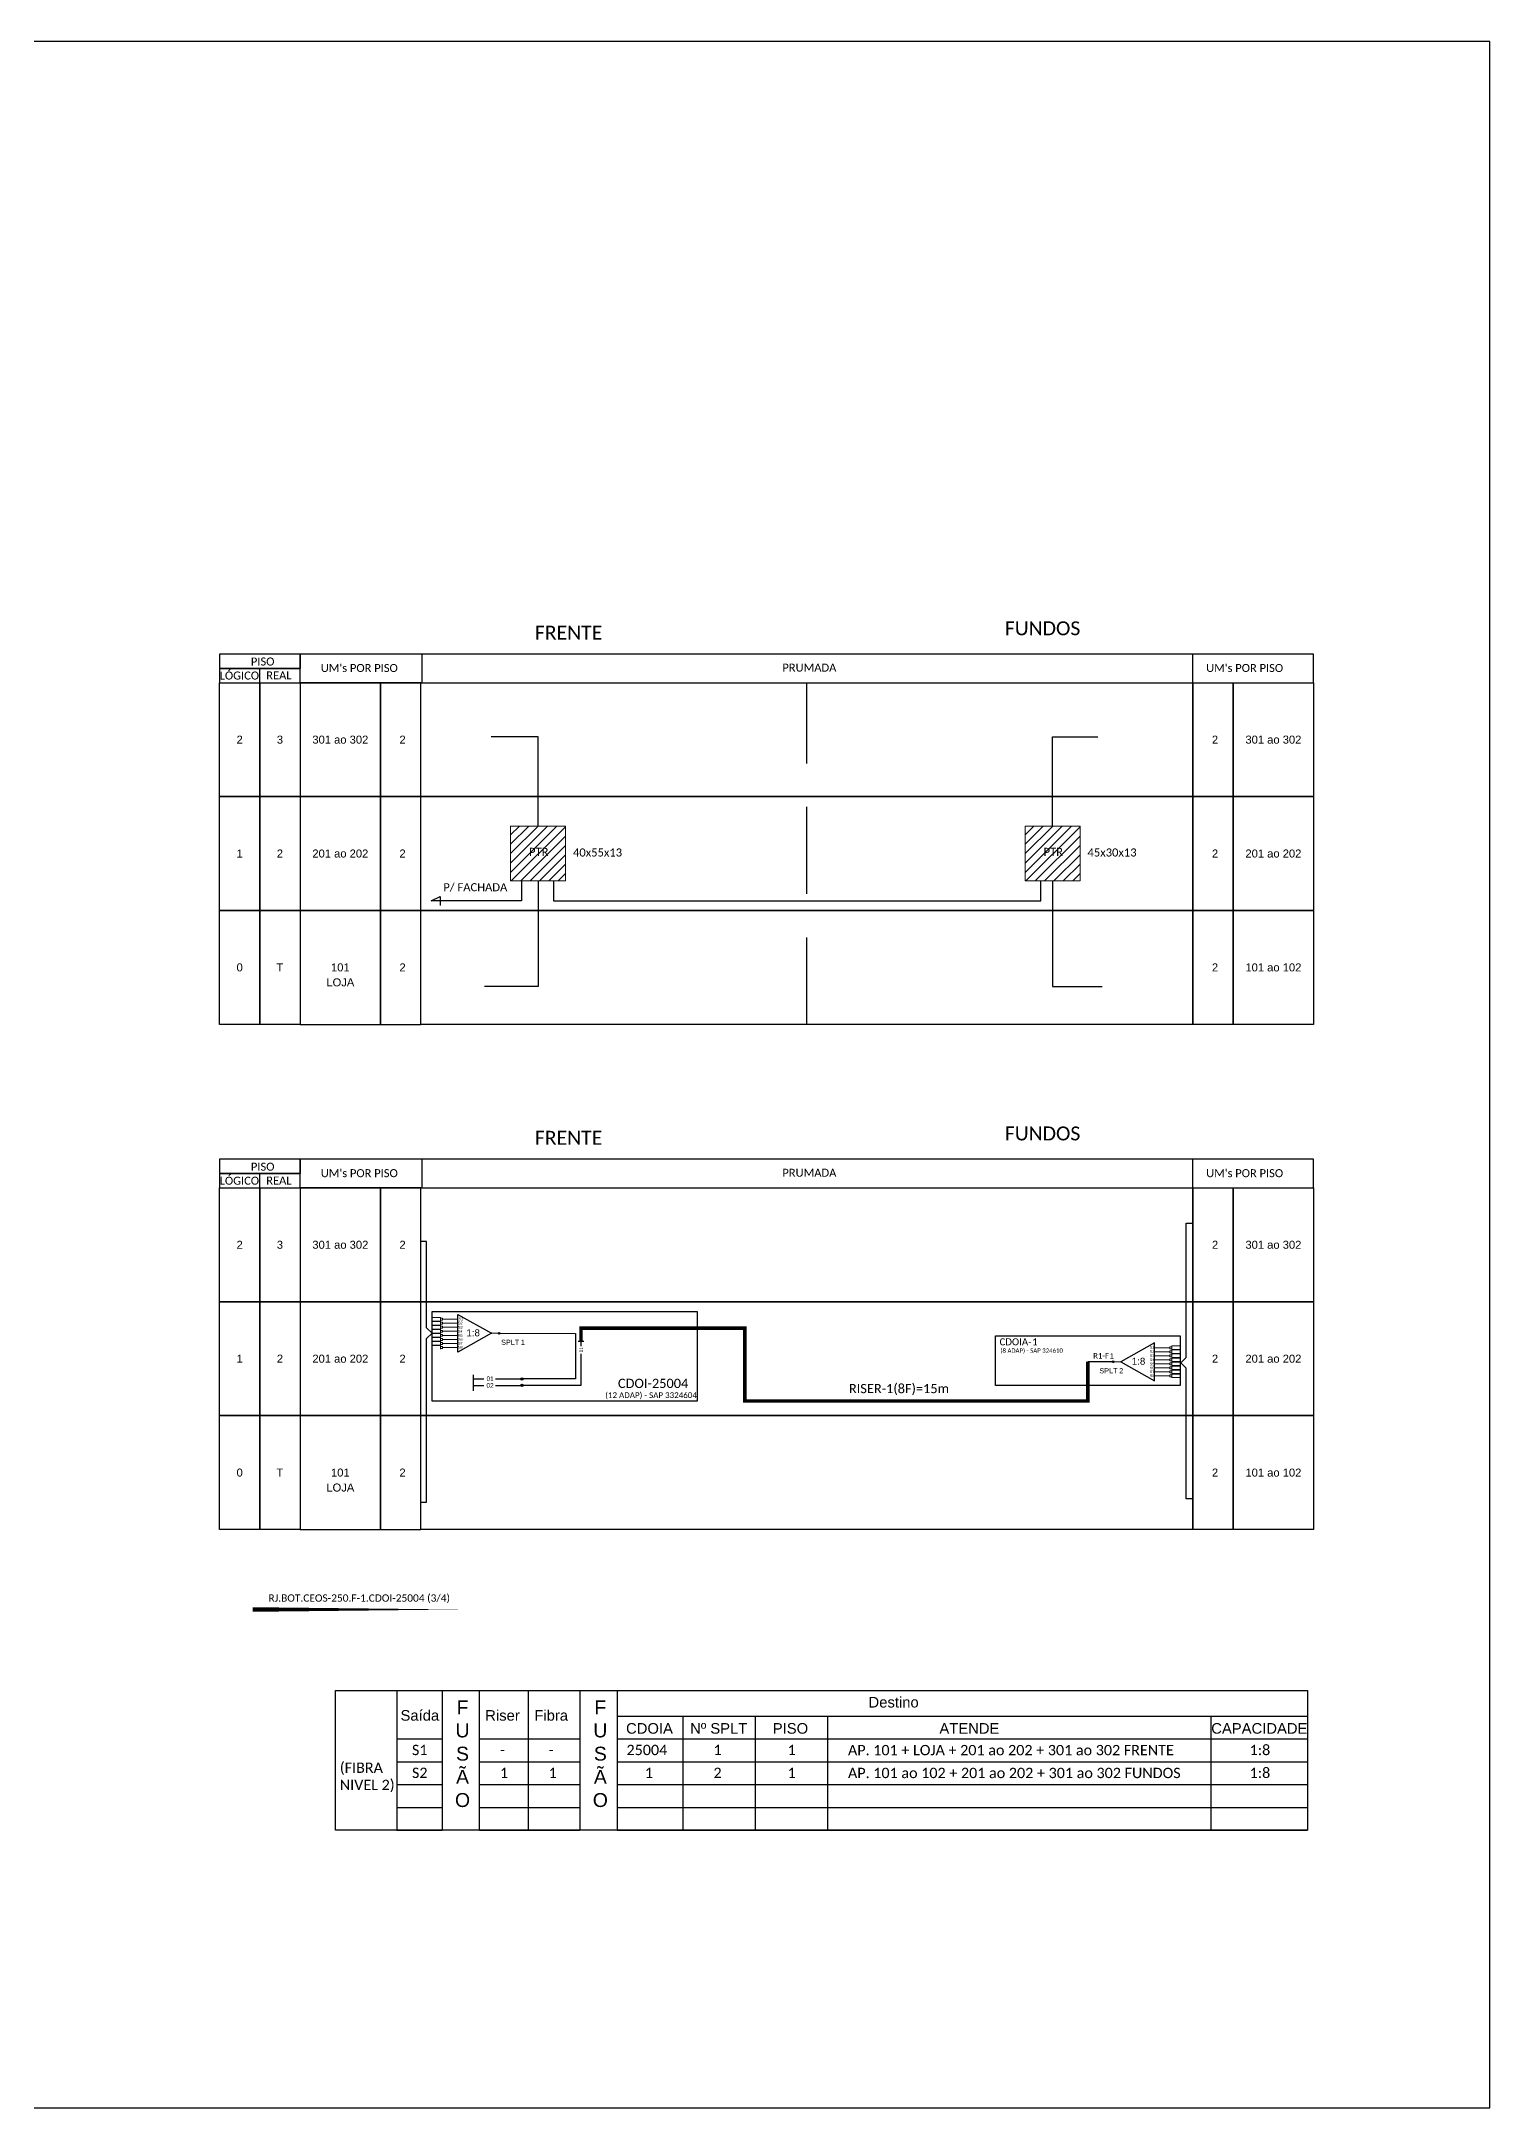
# Model space of a CAD drawing. Extents: x -89 to 749, y 705 to 1299.
# Drawn here: x 333 to 749, y 705 to 1299 of the extents above; entities that cross this region are included whole.
import ezdxf
from ezdxf.enums import TextEntityAlignment as Align

# ---------------------------------------------------------------- set-up
doc = ezdxf.new("R2010")
doc.units = 0
doc.linetypes.add('DASHED', pattern=[0.75, 0.5, -0.25])
doc.styles.add('ARIAL', font='arial.ttf')
doc.styles.add('WMF-Calibri0', font='calibri.ttf')

# ---------------------------------------------------------------- blocks, each defined once
blk = doc.blocks.new('SPLT_1-8_SC-APC')
at = {"color": 1}
blk.add_lwpolyline([(-7.37, -2.1), (-17.04, -7.55), (-7.37, -13), (-7.37, -2.1)], dxfattribs=at)
at = {"color": 3, "lineweight": 0}
for points in [[(-2.99, -3.51), (-7.37, -3.51)], [(-7.37, -4.66), (-2.99, -4.66)], [(-7.37, -5.82), (-2.99, -5.82)], [(-2.41, -3.02), (-2.41, -4)], [(-2.41, -3.02), (0, -3.02)], [(-2.41, -4), (0, -4)], [(-2.41, -4.17), (-2.41, -5.16)], [(-2.41, -4.17), (0, -4.17)], [(-2.41, -5.16), (0, -5.16)], [(-2.41, -5.32), (-2.41, -6.31)], [(-2.41, -5.32), (0, -5.32)], [(-7.37, -6.97), (-2.99, -6.97)], [(-7.37, -8.12), (-2.99, -8.12)], [(-7.37, -9.28), (-2.99, -9.28)], [(-7.37, -10.43), (-2.99, -10.43)], [(-7.37, -11.58), (-2.99, -11.58)], [(-2.41, -6.31), (0, -6.31)], [(-2.41, -6.48), (-2.41, -7.46)], [(-2.41, -6.48), (0, -6.48)], [(-2.41, -7.46), (0, -7.46)], [(-2.41, -7.63), (-2.41, -8.62)], [(-2.41, -7.63), (0, -7.63)], [(-2.41, -8.62), (0, -8.62)], [(-2.41, -8.78), (-2.41, -9.77)], [(-2.41, -8.78), (0, -8.78)], [(-2.41, -9.77), (0, -9.77)], [(-2.41, -9.94), (-2.41, -10.92)], [(-2.41, -9.94), (0, -9.94)], [(-2.41, -10.92), (0, -10.92)], [(-2.41, -11.09), (-2.41, -12.08)], [(-2.41, -11.09), (0, -11.09)], [(-2.41, -12.08), (0, -12.08)]]:
    blk.add_lwpolyline(points, dxfattribs=at)
for points in [[(-2.99, -3.22), (-2.41, -3.22), (-2.41, -3.8), (-2.99, -3.8)], [(-2.99, -4.38), (-2.41, -4.38), (-2.41, -4.95), (-2.99, -4.95)], [(-2.99, -5.53), (-2.41, -5.53), (-2.41, -6.1), (-2.99, -6.1)], [(-2.99, -6.68), (-2.41, -6.68), (-2.41, -7.26), (-2.99, -7.26)], [(-2.99, -7.84), (-2.41, -7.84), (-2.41, -8.41), (-2.99, -8.41)], [(-2.99, -8.99), (-2.41, -8.99), (-2.41, -9.56), (-2.99, -9.56)], [(-2.99, -10.14), (-2.41, -10.14), (-2.41, -10.72), (-2.99, -10.72)], [(-2.99, -11.3), (-2.41, -11.3), (-2.41, -11.87), (-2.99, -11.87)]]:
    blk.add_lwpolyline(points, close=True, dxfattribs=at)
at = {"color": 1, "lineweight": 0}
blk.add_lwpolyline([(-17.04, -7.55), (-19.26, -7.55)], dxfattribs=at)
at = {"color": 1, "style": 'ARIAL'}
for s, height, p in [('S1', 0.75, (-8.74, -3.78)), ('S2', 0.75, (-8.74, -4.97)), ('S3', 0.75, (-8.74, -6.18)), ('1:8', 2, (-13.91, -8.4)), ('S4', 0.75, (-8.74, -7.36)), ('S5', 0.75, (-8.74, -8.57)), ('S6', 0.75, (-8.74, -9.69)), ('S7', 0.75, (-8.74, -10.78)), ('S8', 0.75, (-8.74, -11.9))]:
    blk.add_text(s, height=height, dxfattribs=at).set_placement(p)

msp = doc.modelspace()

# ---------------------------------------------------------------- hatches: boundary and pattern name
h = msp.add_hatch()
h.set_pattern_fill('ANSI31', color=1, scale=0.6)
h.set_pattern_definition([(45, (-2.346, 3744.709), (-1.3470384, 1.3470384), [])])
h.paths.add_polyline_path([(483.64, 1073.45), (467.83, 1073.45), (467.83, 1057.65), (483.64, 1057.65)])
h.paths.add_polyline_path([(472.57, 1064.28), (479.37, 1064.28), (479.37, 1067.75), (472.57, 1067.75)], flags=24)
h = msp.add_hatch()
h.set_pattern_fill('ANSI31', color=1, scale=0.6)
h.set_pattern_definition([(45, (145.5347, 3744.709), (-1.3470384, 1.3470384), [])])
h.paths.add_polyline_path([(631.52, 1073.45), (615.71, 1073.45), (615.71, 1057.65), (631.52, 1057.65)])
h.paths.add_polyline_path([(620.45, 1064.28), (627.25, 1064.28), (627.25, 1067.75), (620.45, 1067.75)], flags=24)
h = msp.add_hatch(color=3)
h.dxf.hatch_style = 1
edge = h.paths.add_edge_path()
edge.add_arc((464.57, 927.62), 0.256, 0, 360)
h = msp.add_hatch(color=3)
h.dxf.hatch_style = 1
edge = h.paths.add_edge_path()
edge.add_arc((471.14, 914.51), 0.32, 0, 360)
h = msp.add_hatch(color=3)
h.dxf.hatch_style = 1
edge = h.paths.add_edge_path()
edge.add_arc((641.03, 919.45), 0.256, 0, 360)
h = msp.add_hatch(color=3)
h.dxf.hatch_style = 1
edge = h.paths.add_edge_path()
edge.add_arc((471.14, 912.64), 0.32, 0, 360)

# ---------------------------------------------------------------- linework, layer by layer
at = {"color": 7}
for p, q in [((448.17, 824.9), (448.17, 784.77)), ((472.86, 824.9), (472.86, 784.77)), ((487.77, 824.9), (487.77, 784.77)), ((498.5, 824.9), (498.5, 784.77)), ((517.36, 817.6), (517.36, 784.77)), ((538.16, 817.6), (538.16, 784.77)), ((558.92, 817.6), (558.92, 784.77)), ((669.15, 817.6), (669.15, 784.77))]:
    msp.add_line(p, q, dxfattribs=at)
for points in [[(-89.32, 705.02), (749.25, 705.02), (749.25, 1299.02), (-89.32, 1299.02), (-89.32, 705.02)], [(407.34, 1114.66), (698.66, 1114.66), (698.66, 1122.89), (407.34, 1122.89), (407.34, 1122.89), (407.34, 1118.78)], [(442.39, 1114.66), (442.39, 1122.89)], [(663.93, 1114.66), (663.93, 1122.89)], [(395.76, 1114.66), (395.76, 1118.78)], [(407.34, 969.45), (698.66, 969.45), (698.66, 977.67), (407.34, 977.67), (407.34, 977.67), (407.34, 973.56)], [(442.39, 969.45), (442.39, 977.67)], [(663.93, 969.45), (663.93, 977.67)], [(395.76, 969.45), (395.76, 973.56)]]:
    msp.add_lwpolyline(points)
for points in [[(384.19, 1118.78), (407.34, 1118.78), (407.34, 1122.89), (384.19, 1122.89)], [(384.19, 1114.66), (407.34, 1114.66), (407.34, 1118.78), (384.19, 1118.78)], [(384.19, 1114.66), (395.76, 1114.66), (395.76, 1081.92), (384.19, 1081.92)], [(395.76, 1114.66), (407.34, 1114.66), (407.34, 1081.92), (395.76, 1081.92)], [(430.48, 1114.66), (407.34, 1114.66), (407.34, 1081.92), (430.48, 1081.92)], [(442.05, 1114.66), (430.48, 1114.66), (430.48, 1081.92), (442.05, 1081.92)], [(442.05, 1114.66), (663.95, 1114.66), (663.95, 1081.92), (442.05, 1081.92)], [(663.95, 1114.66), (675.52, 1114.66), (675.52, 1081.92), (663.95, 1081.92)], [(675.52, 1114.66), (698.66, 1114.66), (698.66, 1081.92), (675.52, 1081.92)], [(384.19, 1081.92), (395.76, 1081.92), (395.76, 1049.18), (384.19, 1049.18)], [(395.76, 1081.92), (407.34, 1081.92), (407.34, 1049.18), (395.76, 1049.18)], [(430.48, 1081.92), (407.34, 1081.92), (407.34, 1049.18), (430.48, 1049.18)], [(442.05, 1081.92), (430.48, 1081.92), (430.48, 1049.18), (442.05, 1049.18)], [(442.05, 1081.92), (663.95, 1081.92), (663.95, 1049.18), (442.05, 1049.18)], [(663.95, 1081.92), (675.52, 1081.92), (675.52, 1049.18), (663.95, 1049.18)], [(675.52, 1081.92), (698.66, 1081.92), (698.66, 1049.18), (675.52, 1049.18)], [(384.19, 1049.18), (395.76, 1049.18), (395.76, 1016.43), (384.19, 1016.43)], [(395.76, 1049.18), (407.34, 1049.18), (407.34, 1016.43), (395.76, 1016.43)], [(430.48, 1049.18), (407.34, 1049.18), (407.34, 1016.43), (430.48, 1016.43)], [(442.05, 1049.18), (430.48, 1049.18), (430.48, 1016.43), (442.05, 1016.43)], [(442.05, 1049.18), (663.95, 1049.18), (663.95, 1016.43), (442.05, 1016.43)], [(663.95, 1049.18), (675.52, 1049.18), (675.52, 1016.43), (663.95, 1016.43)], [(675.52, 1049.18), (698.66, 1049.18), (698.66, 1016.43), (675.52, 1016.43)], [(384.19, 973.56), (407.34, 973.56), (407.34, 977.67), (384.19, 977.67)], [(384.19, 969.45), (407.34, 969.45), (407.34, 973.56), (384.19, 973.56)], [(384.19, 969.45), (395.76, 969.45), (395.76, 936.71), (384.19, 936.71)], [(395.76, 969.45), (407.34, 969.45), (407.34, 936.71), (395.76, 936.71)], [(430.48, 969.45), (407.34, 969.45), (407.34, 936.71), (430.48, 936.71)], [(442.05, 969.45), (430.48, 969.45), (430.48, 936.71), (442.05, 936.71)], [(442.05, 969.45), (663.95, 969.45), (663.95, 936.71), (442.05, 936.71)], [(663.95, 969.45), (675.52, 969.45), (675.52, 936.71), (663.95, 936.71)], [(675.52, 969.45), (698.66, 969.45), (698.66, 936.71), (675.52, 936.71)], [(384.19, 936.71), (395.76, 936.71), (395.76, 903.96), (384.19, 903.96)], [(395.76, 936.71), (407.34, 936.71), (407.34, 903.96), (395.76, 903.96)], [(430.48, 936.71), (407.34, 936.71), (407.34, 903.96), (430.48, 903.96)], [(442.05, 936.71), (430.48, 936.71), (430.48, 903.96), (442.05, 903.96)], [(442.05, 936.71), (663.95, 936.71), (663.95, 903.96), (442.05, 903.96)], [(663.95, 936.71), (675.52, 936.71), (675.52, 903.96), (663.95, 903.96)], [(675.52, 936.71), (698.66, 936.71), (698.66, 903.96), (675.52, 903.96)], [(384.19, 903.96), (395.76, 903.96), (395.76, 871.22), (384.19, 871.22)], [(395.76, 903.96), (407.34, 903.96), (407.34, 871.22), (395.76, 871.22)], [(430.48, 903.96), (407.34, 903.96), (407.34, 871.22), (430.48, 871.22)], [(442.05, 903.96), (430.48, 903.96), (430.48, 871.22), (442.05, 871.22)], [(442.05, 903.96), (663.95, 903.96), (663.95, 871.22), (442.05, 871.22)], [(663.95, 903.96), (675.52, 903.96), (675.52, 871.22), (663.95, 871.22)], [(675.52, 903.96), (698.66, 903.96), (698.66, 871.22), (675.52, 871.22)]]:
    msp.add_lwpolyline(points, close=True)
at = {"color": 3, "linetype": 'DASHED', "ltscale": 50}
msp.add_lwpolyline([(553, 1016.43), (553, 1114.66)], dxfattribs=at)
at = {"color": 3}
for points in [[(475.74, 1073.45), (475.74, 1099.11), (462.26, 1099.11)], [(623.62, 1073.45), (623.62, 1099.11), (636.64, 1099.11)], [(475.74, 1057.65), (475.74, 1027.35), (460.38, 1027.35)], [(623.62, 1057.65), (623.62, 1027.35), (637.85, 1027.35)], [(663.95, 880.07), (662.01, 880.07), (662, 917.64), (660.44, 919.15), (662, 920.66), (662, 959.31), (663.95, 959.31)], [(442.05, 879.11), (443.7, 879.11), (443.71, 926.16), (445.27, 927.67), (443.71, 929.18), (443.71, 954.06), (442.05, 954.06)], [(457.23, 914.51), (460.14, 914.51)], [(463.55, 914.51), (471.14, 914.51), (471.14, 914.51)]]:
    msp.add_lwpolyline(points, dxfattribs=at)
at = {"color": 1, "lineweight": 0}
for points in [[(467.83, 1073.45), (483.64, 1073.45), (483.64, 1057.65), (467.83, 1057.65)], [(615.71, 1073.45), (631.52, 1073.45), (631.52, 1057.65), (615.71, 1057.65)]]:
    msp.add_lwpolyline(points, close=True, dxfattribs=at)
at = {"color": 1}
for points in [[(471, 1057.65), (471, 1051.91), (445.06, 1051.91), (447.59, 1053.21), (447.59, 1050.61)], [(480.21, 1057.65), (480.21, 1051.91), (620.29, 1051.91), (620.29, 1057.65)], [(452.68, 933.07), (462.34, 927.62), (452.68, 922.17), (452.68, 933.07)], [(457.23, 911.08), (457.23, 915.68)]]:
    msp.add_lwpolyline(points, dxfattribs=at)
for points in [[(445.31, 933.92), (521.5, 933.92), (521.5, 908.11), (445.31, 908.11)], [(607.2, 926.9), (660.32, 926.9), (660.32, 912.58), (607.2, 912.58)]]:
    msp.add_lwpolyline(points, close=True, dxfattribs=at)
at = {"color": 3, "lineweight": 0}
for points in [[(447.72, 932.15), (445.31, 932.15)], [(447.72, 931.16), (445.31, 931.16)], [(447.72, 931), (445.31, 931)], [(447.72, 930.01), (445.31, 930.01)], [(447.72, 929.84), (445.31, 929.84)], [(447.72, 928.86), (445.31, 928.86)], [(447.72, 928.69), (445.31, 928.69)], [(447.72, 927.7), (445.31, 927.7)], [(447.72, 927.54), (445.31, 927.54)], [(447.72, 932.15), (447.72, 931.16)], [(447.72, 931), (447.72, 930.01)], [(447.72, 929.84), (447.72, 928.86)], [(447.72, 928.69), (447.72, 927.7)], [(447.72, 927.54), (447.72, 926.55)], [(448.3, 931.66), (452.68, 931.66)], [(452.68, 930.5), (448.3, 930.5)], [(452.68, 929.35), (448.3, 929.35)], [(452.68, 928.2), (448.3, 928.2)], [(452.68, 927.04), (448.3, 927.04)], [(447.72, 926.55), (445.31, 926.55)], [(447.72, 926.38), (445.31, 926.38)], [(447.72, 925.4), (445.31, 925.4)], [(447.72, 925.23), (445.31, 925.23)], [(447.72, 924.24), (445.31, 924.24)], [(447.72, 924.08), (445.31, 924.08)], [(447.72, 926.38), (447.72, 925.4)], [(447.72, 925.23), (447.72, 924.24)], [(447.72, 924.08), (447.72, 923.09)], [(452.68, 925.89), (448.3, 925.89)], [(452.68, 924.74), (448.3, 924.74)], [(452.68, 923.59), (448.3, 923.59)]]:
    msp.add_lwpolyline(points, dxfattribs=at)
for points in [[(448.3, 931.94), (447.72, 931.94), (447.72, 931.37), (448.3, 931.37)], [(448.3, 930.79), (447.72, 930.79), (447.72, 930.22), (448.3, 930.22)], [(448.3, 929.64), (447.72, 929.64), (447.72, 929.06), (448.3, 929.06)], [(448.3, 928.48), (447.72, 928.48), (447.72, 927.91), (448.3, 927.91)], [(448.3, 927.33), (447.72, 927.33), (447.72, 926.76), (448.3, 926.76)], [(448.3, 926.18), (447.72, 926.18), (447.72, 925.6), (448.3, 925.6)], [(448.3, 925.02), (447.72, 925.02), (447.72, 924.45), (448.3, 924.45)], [(448.3, 923.87), (447.72, 923.87), (447.72, 923.3), (448.3, 923.3)]]:
    msp.add_lwpolyline(points, close=True, dxfattribs=at)
at = {"color": 1, "lineweight": 0}
msp.add_lwpolyline([(462.34, 927.62), (464.57, 927.62)], dxfattribs=at)
at = {"color": 5}
for points in [[(464.57, 927.62), (486.55, 927.6), (486.51, 914.5), (471.14, 914.51)], [(488.06, 921.7), (488.06, 912.63), (471.14, 912.64)], [(487.27, 925.37), (488.85, 925.37)], [(488.06, 925.37), (488.06, 923.92)], [(641.03, 919.45), (633.77, 919.45)]]:
    msp.add_lwpolyline(points, dxfattribs=at)
at = {"color": 5, "const_width": 1}
msp.add_lwpolyline([(488.06, 925.37), (488.06, 929.11), (535.16, 929.11), (535.16, 908.17), (633.77, 908.17), (633.77, 919.45)], dxfattribs=at)
at = {"color": 1}
msp.add_lwpolyline([(457.23, 913.38, 0, 0, 0), (452.76, 913.38, 0, 0, 0), (452.76, 848.23, 0, 1.32, 0), (393.7, 848.23, 1.32, 1.32, 0)], format="xyseb", dxfattribs=at)
at = {"color": 2}
for points in [[(457.23, 912.61), (460.14, 912.62)], [(463.55, 912.62), (471.14, 912.64), (471.14, 912.64)]]:
    msp.add_lwpolyline(points, dxfattribs=at)
at = {"color": 7}
msp.add_lwpolyline([(417.49, 824.9), (696.93, 824.9), (696.93, 784.77), (417.49, 784.77)], close=True, dxfattribs=at)
for points in [[(435.13, 824.9), (435.13, 784.77)], [(458.88, 784.77), (458.88, 824.9)], [(498.5, 817.6), (696.93, 817.6)], [(435.13, 811.03), (448.17, 811.03)], [(458.88, 811.03), (487.77, 811.03)], [(498.5, 811.03), (696.93, 811.03)], [(435.13, 804.47), (448.17, 804.47)], [(458.88, 804.47), (487.77, 804.47)], [(498.5, 804.47), (558.92, 804.47)], [(558.92, 804.47), (669.15, 804.47)], [(669.15, 804.47), (696.93, 804.47)], [(435.13, 797.9), (448.17, 797.9)], [(458.88, 797.9), (487.77, 797.9)], [(498.5, 797.9), (696.93, 797.9)], [(435.13, 791.33), (448.17, 791.33)], [(458.88, 791.33), (487.77, 791.33)], [(498.5, 791.33), (696.93, 791.33)], [(435.13, 784.77), (448.17, 784.77)], [(435.13, 784.77), (448.17, 784.77)], [(458.88, 784.77), (487.77, 784.77)], [(458.88, 784.77), (487.77, 784.77)], [(498.5, 784.77), (696.93, 784.77)], [(498.5, 784.77), (696.93, 784.77)]]:
    msp.add_lwpolyline(points, dxfattribs=at)
at = {"color": 3}
for centre, radius in [((464.57, 927.62), 0.256), ((471.14, 914.51), 0.32), ((641.03, 919.45), 0.256), ((471.14, 912.64), 0.32)]:
    msp.add_circle(centre, radius, dxfattribs=at)
msp.add_point((462.34, 927.62))

# ---------------------------------------------------------------- block references
msp.add_blockref('SPLT_1-8_SC-APC', (660.3, 927), dxfattribs=at)

# ---------------------------------------------------------------- texts
at = {"color": 2, "style": 'WMF-Calibri0'}
for s, p in [('FRENTE', (474.81, 1127.04)), ('FUNDOS', (609.88, 1128.29)), ('FUNDOS', (609.88, 983.08)), ('FRENTE', (474.81, 981.83))]:
    msp.add_text(s, height=4, dxfattribs=at).set_placement(p)
at = {"style": 'WMF-Calibri0'}
for s, height, p in [('  LÓGICO', 2.3, (382.61, 1115.56)), ('     PISO', 2.3, (389.15, 1119.59)), ('    REAL', 2.3, (394.37, 1115.61)), ("UM's POR PISO", 2.3, (413.3, 1117.73)), ('PRUMADA', 2.3, (545.96, 1117.84)), ("UM's POR PISO", 2.3, (667.76, 1117.73)), ('PTR', 2.317, (473.15, 1064.87)), ('40x55x13', 2.317, (485.78, 1064.69)), ('PTR', 2.317, (621.03, 1064.87)), ('45x30x13', 2.317, (633.66, 1064.69)), ('P/ FACHADA', 2.317, (448.5, 1054.7)), ('     PISO', 2.3, (389.15, 974.37)), ("UM's POR PISO", 2.3, (413.3, 972.51)), ('PRUMADA', 2.3, (545.96, 972.63)), ("UM's POR PISO", 2.3, (667.76, 972.51)), ('  LÓGICO', 2.3, (382.61, 970.34)), ('    REAL', 2.3, (394.37, 970.4))]:
    msp.add_text(s, height=height, dxfattribs=at).set_placement(p)
at = {"style": 'ARIAL'}
for s, height, p in [('2', 2.3, (389.98, 1098.29)), ('3', 2.3, (401.55, 1098.29)), ('301 ao 302', 2.3, (418.91, 1098.29)), ('2', 2.3, (436.79, 1098.29)), ('2', 2.3, (670.32, 1098.29)), ('301 ao 302', 2.3, (687.09, 1098.29)), ('1', 2.3, (389.98, 1065.55)), ('2', 2.3, (401.55, 1065.55)), ('201 ao 202', 2.3, (418.91, 1065.55)), ('2', 2.3, (436.79, 1065.55)), ('2', 2.3, (670.32, 1065.55)), ('201 ao 202', 2.3, (687.09, 1065.55)), ('0', 2.3, (389.98, 1032.81)), ('T', 2.3, (401.55, 1032.81)), ('101', 2.3, (418.91, 1032.81)), ('2', 2.3, (436.79, 1032.81)), ('2', 2.3, (670.32, 1032.81)), ('101 ao 102', 2.3, (687.09, 1032.81)), ('LOJA', 2.3, (418.91, 1028.51)), ('2', 2.3, (389.98, 953.08)), ('3', 2.3, (401.55, 953.08)), ('301 ao 302', 2.3, (418.91, 953.08)), ('2', 2.3, (436.79, 953.08)), ('2', 2.3, (670.32, 953.08)), ('301 ao 302', 2.3, (687.09, 953.08)), ('1', 2.3, (389.98, 920.33)), ('2', 2.3, (401.55, 920.33)), ('201 ao 202', 2.3, (418.91, 920.33)), ('2', 2.3, (436.79, 920.33)), ('2', 2.3, (670.32, 920.33)), ('201 ao 202', 2.3, (687.09, 920.33)), ('01', 1.323, (461.97, 914.57)), ('02', 1.323, (461.95, 912.65)), ('0', 2.3, (389.98, 887.59)), ('T', 2.3, (401.55, 887.59)), ('101', 2.3, (418.91, 887.59)), ('2', 2.3, (436.79, 887.59)), ('2', 2.3, (670.32, 887.59)), ('101 ao 102', 2.3, (687.09, 887.59)), ('LOJA', 2.3, (418.91, 883.29))]:
    msp.add_text(s, height=height, dxfattribs=at).set_placement(p, align=Align.MIDDLE_CENTER)
at = {"color": 1}
for s, height, style, p in [('S3', 0.75, 'ARIAL', (452.77, 928.99)), ('S5', 0.75, 'ARIAL', (452.76, 926.6)), ('S2', 0.75, 'ARIAL', (452.77, 930.2)), ('S4', 0.75, 'ARIAL', (452.77, 927.81)), ('S1', 0.75, 'ARIAL', (452.91, 931.39)), ('1:8', 2, 'ARIAL', (455.15, 926.77)), ('S6', 0.75, 'ARIAL', (452.77, 925.48)), ('S7', 0.75, 'ARIAL', (452.77, 924.38)), ('S8', 0.75, 'ARIAL', (452.76, 923.26)), ('CDOIA-', 2, 'WMF-Calibri0', (608.37, 924.18)), ('1', 2, 'WMF-Calibri0', (617.75, 924.18)), ('CDOI-25004', 2.646, 'WMF-Calibri0', (498.7, 911.91)), ('RJ.BOT.CEOS-250.F-1.CDOI-25004 (3/4)', 2.1, 'WMF-Calibri0', (398.25, 850.48))]:
    msp.add_text(s, height=height, dxfattribs=dict(at, style=style)).set_placement(p)
at = {"color": 7, "style": 'ARIAL'}
for s, p in [('SPLT', (467.73, 924.29)), ('1', (471.4, 924.29)), ('SPLT', (639.67, 916.11)), ('2', (643.34, 916.11))]:
    msp.add_text(s, height=1.5, dxfattribs=at).set_placement(p, align=Align.CENTER)
at = {"style": 'ARIAL'}
msp.add_text('01', height=0.992, rotation=90, dxfattribs=at).set_placement((488.15, 922.93), align=Align.MIDDLE_CENTER)
at = {"color": 1, "style": 'WMF-Calibri0'}
for s, height, p in [('(8 ADAP) - SAP 324610', 1.25, (617.61, 922.03)), ('(12 ADAP) - SAP 3324604', 1.6535, (508.22, 909.01))]:
    msp.add_text(s, height=height, dxfattribs=at).set_placement(p, align=Align.CENTER)
at = {"color": 5, "style": 'WMF-Calibri0'}
for s, height, p in [('R1-F', 1.6, (635.29, 920.37)), ('RISER-1(8F)=15m', 2.6457, (565.08, 910.42))]:
    msp.add_text(s, height=height, dxfattribs=at).set_placement(p)
at = {"color": 5, "style": 'ARIAL'}
msp.add_text('1', height=1.5, dxfattribs=at).set_placement((640.66, 920.34), align=Align.CENTER)
at = {"color": 7, "style": 'ARIAL'}
for s, p in [('Destino', (577.93, 821.58)), ('Saída', (441.77, 817.79)), ('Riser', (465.52, 817.79)), ('Fibra', (479.51, 817.79)), ('CDOIA', (507.77, 814.05)), ('Nº SPLT', (527.67, 814.05)), ('PISO', (548.29, 814.05)), ('ATENDE', (599.72, 814.05)), ('CAPACIDADE', (683.05, 814.05))]:
    msp.add_text(s, height=3.044, dxfattribs=at).set_placement(p, align=Align.MIDDLE_CENTER)
at = {"color": 7, "style": 'WMF-Calibri0'}
for s, height, p in [('S1', 2.966, (439.5, 806.37)), ('-', 2.97, (464.8, 806.37)), ('-', 2.97, (478.79, 806.37)), ('25004', 2.966, (501.16, 806.37)), ('1', 2.97, (526.15, 806.37)), ('1', 2.97, (547.47, 806.37)), ('AP. 101 + LOJA + 201 ao 202 + 301 ao 302 FRENTE', 2.9659, (564.82, 806.33)), ('1:8', 2.966, (680.26, 806.37)), ('S2', 2.966, (439.5, 799.8)), ('1', 2.97, (464.8, 799.8)), ('1', 2.97, (478.79, 799.8)), ('1', 2.97, (506.42, 799.8)), ('2', 2.97, (526.15, 799.8)), ('1', 2.97, (547.47, 799.8)), ('AP. 101 ao 102 + 201 ao 202 + 301 ao 302 FUNDOS', 2.9659, (564.82, 799.76)), ('1:8', 2.966, (680.26, 799.8))]:
    msp.add_text(s, height=height, dxfattribs=at).set_placement(p)
at = {"color": 7}
for s, insert, char_height, width, attachment_point, style in [('F\\PU\\PS\\PÃ\\PO', (454.03, 822.13), 4, 2.5977, 2, 'ARIAL'), ('F\\PU\\PS\\PÃ\\PO', (493.64, 822.13), 4, 2.5977, 2, 'ARIAL'), ('(FIBRA NIVEL 2)', (418.76, 804.24), 2.9659, 16.8313, 1, 'WMF-Calibri0')]:
    msp.add_mtext(s, dxfattribs=dict(at, insert=insert, char_height=char_height, width=width, attachment_point=attachment_point, style=style))

doc.saveas('drawing.dxf')
